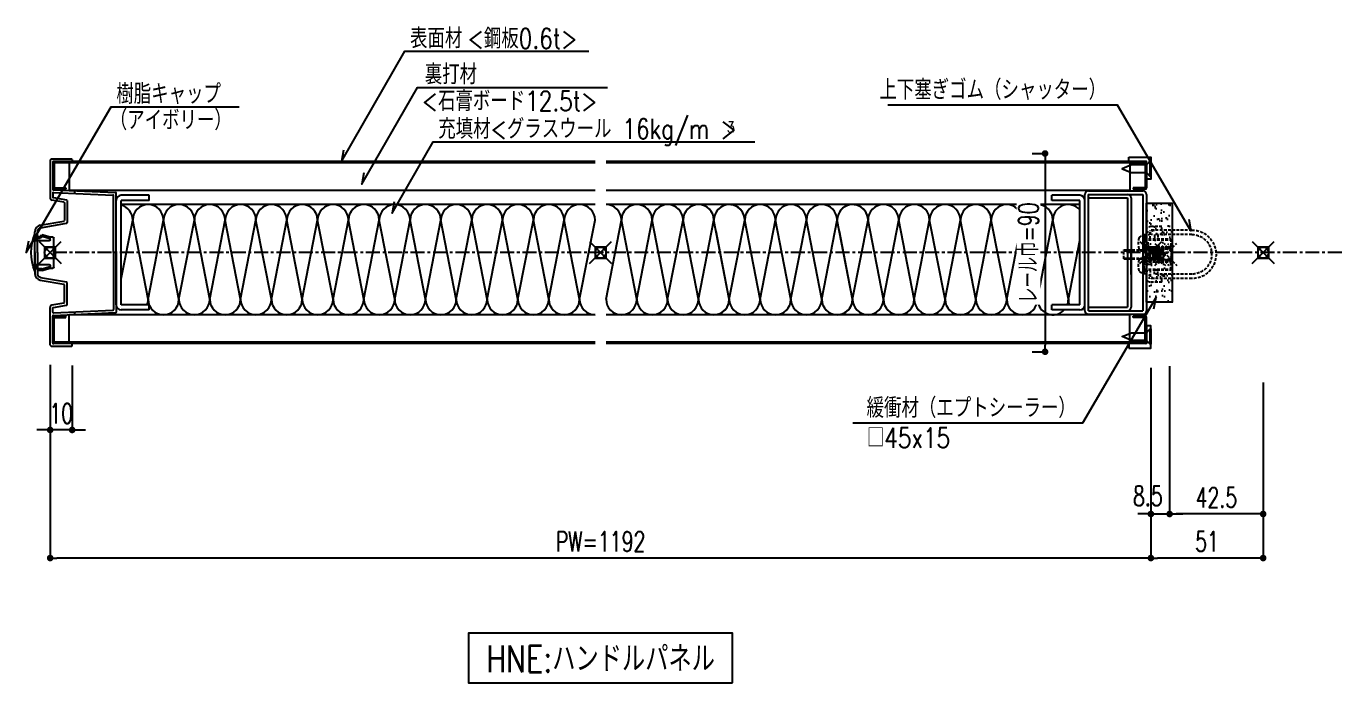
# Model space of a CAD drawing. Extents: x -275225 to 47266, y -41063 to 95295.
# Drawn here: x -222169 to -221572, y -14400 to -14102 of the extents above; entities that cross this region are included whole.
import ezdxf
from ezdxf.enums import TextEntityAlignment as Align

# ---------------------------------------------------------------- set-up
doc = ezdxf.new("R2010")
doc.units = 0
doc.header["$LTSCALE"] = 0.2
doc.header["$PDMODE"] = 99
doc.header["$PDSIZE"] = 5
doc.linetypes.add('CENTER', pattern=[50.8, 31.75, -6.35, 6.35, -6.35])
doc.linetypes.add('HIDDEN', pattern=[9.525, 6.35, -3.175])
doc.layers.add('_ポイント', color=1, linetype='Continuous', plot=False)
for name, color, linetype in [('_基準', 1, 'CENTER'), ('_文字', 3, 'Continuous'), ('_製品', 4, 'Continuous'), ('_製品寸法', 9, 'Continuous'), ('樹脂', 6, 'Continuous')]:
    doc.layers.add(name, color=color, linetype=linetype)
doc.styles.add('OKAMURA', font='SIMPLEX.shx', dxfattribs={"width": 0.7, "bigfont": 'BIGFONT.shx'})
doc.dimstyles.new('OKAMURA-003', dxfattribs={"dimscale": 3, "dimtxt": 3, "dimasz": 1, "dimexe": 0, "dimexo": 3, "dimgap": 1, "dimtad": 1, "dimdec": 3, "dimdsep": 46, "dimtxsty": 'OKAMURA', "dimblk1": 'DOT', "dimblk2": 'DOT', "dimsah": 1, "dimcen": 0, "dimclrd": 9, "dimclre": 9, "dimclrt": 3, "dimadec": 0, "dimazin": 0, "dimtfac": 1, "dimtdec": 3, "dimtix": 1, "dimtmove": 2, "dimatfit": 3, "dimldrblk": 'NONE', "dimfxl": 0, "dimtolj": 1, "dimarcsym": 0})

# ---------------------------------------------------------------- blocks, each defined once
blk = doc.blocks.new('_DOT')
at = {"color": 0, "linetype": 'ByBlock'}
blk.add_line((-0.5, 0), (-1, 0), dxfattribs=at)
at = {"color": 0, "linetype": 'ByBlock', "const_width": 0.5}
blk.add_lwpolyline([(-0.25, 0, 1), (0.25, 0, 1)], format="xyb", close=True, dxfattribs=at)
blk = doc.blocks.new('*D214')
at = {"layer": '_製品寸法', "color": 9, "lineweight": -2, "transparency": 16777216}
for p, q in [((-222158.49, -14256.13), (-222158.49, -14285.63)), ((-222148.49, -14256.33), (-222148.49, -14285.63)), ((-222161.49, -14285.63), (-222164.49, -14285.63)), ((-222148.49, -14285.63), (-222158.49, -14285.63)), ((-222145.49, -14285.63), (-222142.49, -14285.63))]:
    blk.add_line(p, q, dxfattribs=at)
at = {"layer": 'Defpoints', "color": 0, "transparency": 16777216}
for p in [(-222158.49, -14247.13), (-222148.49, -14247.33), (-222158.49, -14285.63)]:
    blk.add_point(p, dxfattribs=at)
at = {"layer": '_製品寸法', "color": 9, "lineweight": -2, "transparency": 16777216, "xscale": 3, "yscale": 3, "zscale": 3}
blk.add_blockref('_DOT', (-222158.49, -14285.63), dxfattribs=at)
at = {"layer": '_製品寸法', "color": 9, "lineweight": -2, "transparency": 16777216, "xscale": 3, "yscale": 3, "zscale": 3, "rotation": 180}
blk.add_blockref('_DOT', (-222148.49, -14285.63), dxfattribs=at)
at = {"layer": '_製品寸法', "color": 3, "transparency": 16777216, "insert": (-222153.49, -14278.13), "char_height": 9, "attachment_point": 5, "style": 'OKAMURA'}
blk.add_mtext('\\A1;10', dxfattribs=at)
blk = doc.blocks.new('_None')
blk = doc.blocks.new('*D215')
at = {"layer": '_製品寸法', "color": 9, "lineweight": -2, "transparency": 16777216}
for p, q in [((-221649.99, -14314.78), (-221649.99, -14323.78)), ((-221607.49, -14314.86), (-221607.49, -14323.78)), ((-221610.49, -14323.78), (-221646.99, -14323.78))]:
    blk.add_line(p, q, dxfattribs=at)
at = {"layer": 'Defpoints', "color": 0, "transparency": 16777216}
for p in [(-221649.99, -14323.78), (-221649.99, -14323.78), (-221607.49, -14323.86)]:
    blk.add_point(p, dxfattribs=at)
at = {"layer": '_製品寸法', "color": 9, "lineweight": -2, "transparency": 16777216, "xscale": 3, "yscale": 3, "zscale": 3, "rotation": 180}
blk.add_blockref('_DOT', (-221649.99, -14323.78), dxfattribs=at)
at = {"layer": '_製品寸法', "color": 9, "lineweight": -2, "transparency": 16777216, "xscale": 3, "yscale": 3, "zscale": 3}
blk.add_blockref('_DOT', (-221607.49, -14323.78), dxfattribs=at)
at = {"layer": '_製品寸法', "color": 3, "transparency": 16777216, "insert": (-221628.74, -14316.28), "char_height": 9, "attachment_point": 5, "style": 'OKAMURA'}
blk.add_mtext('\\A1;42.5', dxfattribs=at)
blk = doc.blocks.new('*D216')
at = {"layer": '_製品寸法', "color": 9, "lineweight": -2, "transparency": 16777216}
for p, q in [((-222158.49, -14256.63), (-222158.49, -14343.78)), ((-221658.49, -14257.43), (-221658.49, -14343.78)), ((-221661.49, -14343.78), (-222155.49, -14343.78))]:
    blk.add_line(p, q, dxfattribs=at)
at = {"layer": 'Defpoints', "color": 0, "transparency": 16777216}
for p in [(-222158.49, -14247.63), (-221658.49, -14248.43), (-222158.49, -14343.78)]:
    blk.add_point(p, dxfattribs=at)
at = {"layer": '_製品寸法', "color": 9, "lineweight": -2, "transparency": 16777216, "xscale": 3, "yscale": 3, "zscale": 3, "rotation": 180}
blk.add_blockref('_DOT', (-222158.49, -14343.78), dxfattribs=at)
at = {"layer": '_製品寸法', "color": 9, "lineweight": -2, "transparency": 16777216, "xscale": 3, "yscale": 3, "zscale": 3}
blk.add_blockref('_DOT', (-221658.49, -14343.78), dxfattribs=at)
at = {"layer": '_製品寸法', "color": 3, "transparency": 16777216, "insert": (-221908.49, -14336.28), "char_height": 9, "attachment_point": 5, "style": 'OKAMURA'}
blk.add_mtext('\\A1;PW=1192', dxfattribs=at)
blk = doc.blocks.new('*D217')
at = {"layer": '_製品寸法', "color": 9, "lineweight": -2, "transparency": 16777216}
for p, q in [((-221658.49, -14257.43), (-221658.49, -14323.78)), ((-221649.99, -14256.63), (-221649.99, -14323.78)), ((-221661.49, -14323.78), (-221664.49, -14323.78)), ((-221658.49, -14323.78), (-221649.99, -14323.78)), ((-221646.99, -14323.78), (-221643.99, -14323.78))]:
    blk.add_line(p, q, dxfattribs=at)
at = {"layer": 'Defpoints', "color": 0, "transparency": 16777216}
for p in [(-221658.49, -14248.43), (-221649.99, -14247.63), (-221649.99, -14323.78)]:
    blk.add_point(p, dxfattribs=at)
at = {"layer": '_製品寸法', "color": 9, "lineweight": -2, "transparency": 16777216, "xscale": 3, "yscale": 3, "zscale": 3}
blk.add_blockref('_DOT', (-221658.49, -14323.78), dxfattribs=at)
at = {"layer": '_製品寸法', "color": 9, "lineweight": -2, "transparency": 16777216, "xscale": 3, "yscale": 3, "zscale": 3, "rotation": 180}
blk.add_blockref('_DOT', (-221649.99, -14323.78), dxfattribs=at)
at = {"layer": '_製品寸法', "color": 3, "transparency": 16777216, "insert": (-221659.87, -14315.58), "char_height": 9, "attachment_point": 5, "style": 'OKAMURA'}
blk.add_mtext('\\A1;8.5', dxfattribs=at)
blk = doc.blocks.new('*D218')
at = {"layer": '_製品寸法', "color": 9, "lineweight": -2, "transparency": 16777216}
for p, q in [((-221658.49, -14257.43), (-221658.49, -14343.78)), ((-221607.49, -14264.13), (-221607.49, -14343.78)), ((-221610.49, -14343.78), (-221655.49, -14343.78))]:
    blk.add_line(p, q, dxfattribs=at)
at = {"layer": 'Defpoints', "color": 0, "transparency": 16777216}
for p in [(-221658.49, -14248.43), (-221607.49, -14255.13), (-221658.49, -14343.78)]:
    blk.add_point(p, dxfattribs=at)
at = {"layer": '_製品寸法', "color": 9, "lineweight": -2, "transparency": 16777216, "xscale": 3, "yscale": 3, "zscale": 3, "rotation": 180}
blk.add_blockref('_DOT', (-221658.49, -14343.78), dxfattribs=at)
at = {"layer": '_製品寸法', "color": 9, "lineweight": -2, "transparency": 16777216, "xscale": 3, "yscale": 3, "zscale": 3}
blk.add_blockref('_DOT', (-221607.49, -14343.78), dxfattribs=at)
at = {"layer": '_製品寸法', "color": 3, "transparency": 16777216, "insert": (-221632.99, -14336.28), "char_height": 9, "attachment_point": 5, "style": 'OKAMURA'}
blk.add_mtext('\\A1;51', dxfattribs=at)
blk = doc.blocks.new('樹脂')
at = {"layer": '_製品', "color": 0, "linetype": 'ByBlock'}
for p, q in [((-8.7, -6.5), (-8.7, 6.5)), ((-8.2, 7), (-7, 7)), ((-7, 7), (-3.2, 8.09)), ((-7, 6.27), (-3.2, 7.36)), ((-7, 6.27), (-7, 7)), ((-7, 5.91), (-7, 6.27)), ((-3.2, 8.09), (-3.2, 7.59)), ((-3.2, 7.59), (-2.4, 7.59)), ((-3.2, 7.59), (-3.2, 6.86)), ((-3.2, 6.86), (-2.4, 6.86)), ((-2.4, 7.59), (-2.4, 7.09)), ((-2.4, 7.09), (-0.5, 7.09)), ((-2.4, 6.36), (-2.4, 7.09)), ((-2.4, 6.36), (-0.5, 6.36)), ((-0.5, 7.09), (-0.5, 5.41)), ((0, -8.35), (0, 8.35)), ((-6.5, 5.41), (0, 5.41)), ((-7, -5.91), (-7, -6.27)), ((0, -5.41), (-6.5, -5.41)), ((-0.5, -7.09), (-0.5, -5.41)), ((-7, -7), (-8.2, -7)), ((-7, -6.27), (-7, -7)), ((-3.2, -7.36), (-7, -6.27)), ((-3.2, -8.09), (-7, -7)), ((-3.2, -7.36), (-1.6, -7.36)), ((-3.2, -8.09), (-1.6, -8.09)), ((-1.6, -7.59), (-1.6, -6.86)), ((-1.6, -6.86), (-0.8, -6.86)), ((-1.6, -7.59), (-0.8, -7.59)), ((-1.6, -8.09), (-1.6, -7.59)), ((-0.8, -7.09), (-0.8, -6.36)), ((-0.8, -6.36), (-0.5, -6.36)), ((-0.8, -7.09), (-0.5, -7.09)), ((-0.8, -7.59), (-0.8, -7.09))]:
    blk.add_line(p, q, dxfattribs=at)
for centre, radius, start, end in [((-8.2, 6.5), 0.5, 90, 180), ((-20.99, 0), 22.59, 338.30531, 21.69469), ((-6.5, 5.91), 0.5, 180, 270), ((-6.5, -5.91), 0.5, 90, 180), ((-8.2, -6.5), 0.5, 180, 270)]:
    blk.add_arc(centre, radius, start, end, dxfattribs=at)
blk = doc.blocks.new('RTHRETH56')
h = blk.add_hatch()
h.set_pattern_fill('AR-SAND', color=6, scale=0.1, style=0)
h.set_pattern_definition([(37.5, (-90212.024, 62927.7764), (-0.16000313, 4.89413237), [0, -3.8608, 0, -4.318, 0, -4.1275]), (7.5, (-90212.024, 62927.7764), (4.49523283, 7.168251), [0, -2.0828, 0, -3.4798, 0, -1.3335]), (327.5, (-90215.148, 62927.7764), (7.9099237, 0.01437185), [0, -1.27, 0, -4.572, 0, -5.969]), (317.5, (-90215.148, 62927.7764), (7.63556452, 2.22929323), [0, -0.635, 0, -2.9972, 0, -3.429])])
h.paths.add_polyline_path([(-53, 22.5), (-41.3, 22.5), (-41.3, -22.5), (-53, -22.5)])
at = {"color": 0, "linetype": 'ByBlock'}
for p, q in [((-53.6, 41.3), (-298.5, 41.3)), ((-53.6, 40.7), (-298.5, 40.7)), ((-60.5, 40.7), (-60.5, 28.2)), ((-53.6, 40.7), (-53.6, 29.4)), ((-53, 40.7), (-53, 29.4)), ((-60.5, 28.2), (-298.5, 28.2)), ((-83.3, 26), (-96, 26)), ((-96, 23.7), (-96, 26)), ((-81, -26.4), (-81, 26.4)), ((-79.43, 26.4), (-54.6, 26.4)), ((-79.4, 28), (-54.6, 28)), ((-79.4, 26.4), (-61.6, 26.4)), ((-79.4, -26.4), (-79.4, 26.4)), ((-79.4, 24.8), (-61.6, 24.8)), ((-61.6, 24.8), (-61.6, -24.8)), ((-60, 24.8), (-60, -24.8)), ((-59, 29.4), (-59, 28.8)), ((-53.6, 29.4), (-59, 29.4)), ((-53.6, 28.8), (-59, 28.8)), ((-54.6, 26.4), (-54.6, -26.4)), ((-53, 26.4), (-53, 6.5)), ((-53, 26.4), (-53, -26.4)), ((-83.3, 23.7), (-96, 23.7)), ((-83.3, -23.7), (-83.3, 23.7)), ((-81, -23.7), (-81, 23.7)), ((-60, 10), (-60, 0)), ((-60, -10), (-60, 0)), ((-83.3, -23.7), (-96, -23.7)), ((-96, -26), (-96, -23.7)), ((-60.5, -28.2), (-298.5, -28.2)), ((-83.3, -26), (-96, -26)), ((-79.4, -24.8), (-61.6, -24.8)), ((-79.4, -26.4), (-54.6, -26.4)), ((-79.4, -28), (-54.6, -28)), ((-60.5, -40.7), (-60.5, -28.2)), ((-59, -29.4), (-59, -28.8)), ((-53.6, -28.8), (-59, -28.8)), ((-53.6, -29.4), (-59, -29.4)), ((-53.6, -40.7), (-53.6, -29.4)), ((-53, -40.7), (-53, -29.4)), ((-53.6, -40.7), (-298.5, -40.7)), ((-53.6, -41.3), (-298.5, -41.3))]:
    blk.add_line(p, q, dxfattribs=at)
at = {"color": 6, "linetype": 'ByBlock'}
for p, q in [((-83.3, 21.8), (-298.5, 21.8)), ((-298.5, -21.2), (-291.5, 14.8)), ((-284.5, -21.2), (-291.5, 14.8)), ((-284.5, -21.2), (-277.5, 14.8)), ((-270.5, -21.2), (-277.5, 14.8)), ((-270.5, -21.2), (-263.5, 14.8)), ((-256.5, -21.2), (-263.5, 14.8)), ((-256.5, -21.2), (-249.5, 14.8)), ((-242.5, -21.2), (-249.5, 14.8)), ((-242.5, -21.2), (-235.5, 14.8)), ((-242.5, -21.2), (-235.5, 14.8)), ((-228.5, -21.2), (-235.5, 14.8)), ((-228.5, -21.2), (-221.5, 14.8)), ((-214.5, -21.2), (-221.5, 14.8)), ((-214.5, -21.2), (-207.5, 14.8)), ((-200.5, -21.2), (-207.5, 14.8)), ((-200.5, -21.2), (-193.5, 14.8)), ((-186.5, -21.2), (-193.5, 14.8)), ((-186.5, -21.2), (-179.5, 14.8)), ((-186.5, -21.2), (-179.5, 14.8)), ((-172.5, -21.2), (-179.5, 14.8)), ((-172.5, -21.2), (-165.5, 14.8)), ((-158.5, -21.2), (-165.5, 14.8)), ((-158.5, -21.2), (-151.5, 14.8)), ((-144.5, -21.2), (-151.5, 14.8)), ((-144.5, -21.2), (-137.5, 14.8)), ((-130.5, -21.2), (-137.5, 14.8)), ((-130.5, -21.2), (-123.5, 14.8)), ((-116.5, -21.2), (-123.5, 14.8)), ((-116.5, -21.2), (-109.5, 14.8)), ((-102.5, -21.2), (-109.5, 14.8)), ((-102.5, -21.2), (-95.5, 14.8)), ((-88.5, -21.2), (-95.5, 14.8)), ((-242.5, -21.2), (-248.5, 9.66)), ((-186.5, -21.2), (-192.5, 9.66)), ((-88.5, -21.2), (-83.3, 5.54))]:
    blk.add_line(p, q, dxfattribs=at)
at = {"color": 0, "linetype": 'ByBlock'}
for points in [[(-61, 43.3), (-51, 43.3), (-51, 33.3), (-53, 33.3), (-53, 41.3), (-61, 41.3)], [(-61, -43.3), (-51, -43.3), (-51, -33.3), (-53, -33.3), (-53, -41.3), (-61, -41.3)]]:
    blk.add_lwpolyline(points, close=True, dxfattribs=at)
at = {"color": 6, "linetype": 'ByBlock'}
for points in [[(-53.01, 36.35), (-53.01, 39.85), (-59.78, 39.85), (-64, 38.1), (-59.78, 36.35)], [(-51.26, 34.6), (-51.26, 41.6), (-53.01, 39.85), (-53.01, 36.35)], [(-51.26, 41.6), (-51.26, 34.6), (-51, 34.6), (-51, 41.6)], [(-51.26, -34.6), (-51.26, -41.6), (-53.01, -39.85), (-53.01, -36.35)], [(-51.26, -41.6), (-51.26, -34.6), (-51, -34.6), (-51, -41.6)], [(-53.01, -36.35), (-53.01, -39.85), (-59.78, -39.85), (-64, -38.1), (-59.78, -36.35)]]:
    blk.add_lwpolyline(points, close=True, dxfattribs=at)
at = {"color": 6}
blk.add_lwpolyline([(-53, 22.5), (-41.3, 22.5), (-41.3, -22.5), (-53, -22.5)], close=True, dxfattribs=at)
at = {"color": 0, "linetype": 'ByBlock'}
for centre, radius, start, end in [((-53.6, 40.7), 0.6, 0, 90), ((-83.3, 23.7), 2.3, 0, 90), ((-79.4, 26.4), 1.6, 90, 180), ((-61.6, 24.8), 1.6, 360, 90), ((-54.6, 26.4), 1.6, 360, 90), ((-53.6, 29.4), 0.6, 270, 0), ((-83.3, -23.7), 2.3, 270, 0), ((-79.4, -26.4), 1.6, 180, 270), ((-61.6, -24.8), 1.6, 270, 360), ((-54.6, -26.4), 1.6, 270, 360), ((-53.6, -29.4), 0.6, 0, 90), ((-53.6, -40.7), 0.6, 270, 0)]:
    blk.add_arc(centre, radius, start, end, dxfattribs=at)
at = {"color": 6, "linetype": 'ByBlock'}
for centre, start, end in [((-298.5, 14.8), 0, 90), ((-284.5, 14.8), 0, 180), ((-270.5, 14.8), 0, 180), ((-256.5, 14.8), 0, 180), ((-242.5, 14.8), 0, 180), ((-242.5, 14.8), 0, 148.99728), ((-228.5, 14.8), 0, 180), ((-214.5, 14.8), 0, 180), ((-200.5, 14.8), 0, 180), ((-186.5, 14.8), 0, 180), ((-186.5, 14.8), 0, 148.99728), ((-172.5, 14.8), 0, 180), ((-158.5, 14.8), 0, 180), ((-144.5, 14.8), 0, 180), ((-130.5, 14.8), 0, 180), ((-116.5, 14.8), 0, 180), ((-102.5, 14.8), 0, 180), ((-88.5, 14.8), 42.02445, 180), ((-291.5, -21.2), 180, 0), ((-277.5, -21.2), 180, 0), ((-263.5, -21.2), 180, 0), ((-249.5, -21.2), 180, 0), ((-249.5, -21.2), 278.21321, 0), ((-235.5, -21.2), 180, 0), ((-221.5, -21.2), 180, 0), ((-207.5, -21.2), 180, 0), ((-193.5, -21.2), 180, 0), ((-193.5, -21.2), 278.21321, 0), ((-179.5, -21.2), 180, 0), ((-165.5, -21.2), 180, 0), ((-151.5, -21.2), 180, 0), ((-137.5, -21.2), 180, 0), ((-123.5, -21.2), 180, 0), ((-109.5, -21.2), 180, 0), ((-95.5, -21.2), 180, 316.70823), ((-95.5, -21.2), 339.0752, 0), ((-81.5, -21.2), 180, 200.9248)]:
    blk.add_arc(centre, 7, start, end, dxfattribs=at)
at = {"layer": '_ポイント'}
for p in [(-551, 0), (-301, 0), (-51, 0), (0, 0)]:
    blk.add_point(p, dxfattribs=at)
at = {"layer": '_基準'}
blk.add_line((35.67, 0), (-551, 0), dxfattribs=at)
at = {"layer": '_製品'}
for p, q in [((-551, 42), (-550.5, 42.5)), ((-551, 42), (-551, 24.84)), ((-550.5, 42.5), (-541.3, 42.5)), ((-541, 42.2), (-541, 41.6)), ((-549.8, 41), (-549.8, 28.8)), ((-549.8, 40.7), (-549.8, 29.4)), ((-541.3, 41.3), (-549.5, 41.3)), ((-303.5, 41.3), (-549.2, 41.3)), ((-303.5, 40.7), (-549.2, 40.7)), ((-549.2, 40.7), (-549.2, 29.4)), ((-542.3, 40.7), (-542.3, 28.2)), ((-549.8, 27), (-549.8, 25.26)), ((-549.55, 24.96), (-543.55, 23.9)), ((-549.51, 28.5), (-521.29, 27.26)), ((-549.49, 27.3), (-522.49, 26.11)), ((-549.2, 29.4), (-543.8, 29.4)), ((-549.2, 28.8), (-543.8, 28.8)), ((-543.8, 29.4), (-543.8, 28.8)), ((-303.5, 28.2), (-542.3, 28.2)), ((-540, 28.08), (-540, 26.88)), ((-522.2, 0), (-522.2, 25.81)), ((-521, 0.3), (-521, 26.96)), ((-506, 26), (-518.7, 26)), ((-506, 23.7), (-506, 26)), ((-544.75, 22.89), (-550.17, 23.85)), ((-544.5, 22.7), (-544.5, 14.63)), ((-543.3, 23.61), (-543.3, 13.63)), ((-521, -23.7), (-521, 23.7)), ((-506, 23.7), (-518.7, 23.7)), ((-518.7, -23.7), (-518.7, 23.7)), ((-555.52, 12.44), (-544.75, 14.34)), ((-555.31, 11.26), (-543.55, 13.33)), ((-558, 0.3), (-558, 9.48)), ((-556.8, 0), (-556.8, 9.48)), ((-557.7, 0), (-558, 0.3)), ((-557.7, 0), (-558, -0.3)), ((-556.8, 0), (-556.8, -9.48)), ((-522.2, 0), (-522.2, -25.81)), ((-521, 0.3), (-521.3, 0)), ((-558, -0.3), (-558, -9.48)), ((-521, -0.3), (-521.3, 0)), ((-521, -0.3), (-521, -26.96)), ((-555.31, -11.26), (-543.55, -13.33)), ((-555.52, -12.44), (-544.75, -14.34)), ((-544.5, -22.7), (-544.5, -14.63)), ((-543.3, -23.61), (-543.3, -13.63)), ((-544.75, -22.89), (-550.17, -23.85)), ((-506, -23.7), (-518.7, -23.7)), ((-506, -26), (-506, -23.7)), ((-551, -42), (-551, -24.84)), ((-549.8, -27), (-549.8, -25.26)), ((-549.8, -41), (-549.8, -28.8)), ((-549.8, -40.7), (-549.8, -29.4)), ((-549.55, -24.96), (-543.55, -23.9)), ((-549.51, -28.5), (-521.29, -27.26)), ((-549.49, -27.3), (-522.49, -26.11)), ((-549.2, -28.8), (-543.8, -28.8)), ((-549.2, -40.7), (-549.2, -29.4)), ((-549.2, -29.4), (-543.8, -29.4)), ((-543.8, -29.4), (-543.8, -28.8)), ((-303.5, -28.2), (-542.3, -28.2)), ((-542.3, -40.7), (-542.3, -28.2)), ((-540, -26.88), (-540, -28.08)), ((-506, -26), (-518.7, -26)), ((-541.3, -41.3), (-549.5, -41.3)), ((-303.5, -40.7), (-549.2, -40.7)), ((-303.5, -41.3), (-549.2, -41.3)), ((-541, -42.2), (-541, -41.6)), ((-551, -42), (-550.5, -42.5)), ((-550.5, -42.5), (-541.3, -42.5))]:
    blk.add_line(p, q, dxfattribs=at)
at = {"layer": '_製品', "color": 6}
for p, q in [((-303.5, 21.8), (-518.7, 21.8)), ((-518.7, -11.94), (-513.5, 14.8)), ((-506.5, -21.2), (-513.5, 14.8)), ((-506.5, -21.2), (-499.5, 14.8)), ((-492.5, -21.2), (-499.5, 14.8)), ((-492.5, -21.2), (-485.5, 14.8)), ((-478.5, -21.2), (-485.5, 14.8)), ((-478.5, -21.2), (-471.5, 14.8)), ((-464.5, -21.2), (-471.5, 14.8)), ((-464.5, -21.2), (-457.5, 14.8)), ((-450.5, -21.2), (-457.5, 14.8)), ((-450.5, -21.2), (-443.5, 14.8)), ((-436.5, -21.2), (-443.5, 14.8)), ((-436.5, -21.2), (-429.5, 14.8)), ((-422.5, -21.2), (-429.5, 14.8)), ((-422.5, -21.2), (-415.5, 14.8)), ((-408.5, -21.2), (-415.5, 14.8)), ((-408.5, -21.2), (-401.5, 14.8)), ((-394.5, -21.2), (-401.5, 14.8)), ((-394.5, -21.2), (-387.5, 14.8)), ((-380.5, -21.2), (-387.5, 14.8)), ((-380.5, -21.2), (-373.5, 14.8)), ((-366.5, -21.2), (-373.5, 14.8)), ((-366.5, -21.2), (-359.5, 14.8)), ((-352.5, -21.2), (-359.5, 14.8)), ((-352.5, -21.2), (-345.5, 14.8)), ((-338.5, -21.2), (-345.5, 14.8)), ((-338.5, -21.2), (-331.5, 14.8)), ((-324.5, -21.2), (-331.5, 14.8)), ((-324.5, -21.2), (-317.5, 14.8)), ((-310.5, -21.2), (-317.5, 14.8)), ((-310.5, -21.2), (-303.5, 14.8))]:
    blk.add_line(p, q, dxfattribs=at)
at = {"layer": '_製品'}
for centre, radius, start, end in [((-541.3, 42.2), 0.3, 0, 90), ((-549.5, 41), 0.3, 90, 179.9998), ((-549.2, 40.7), 0.6, 90, 180), ((-541.3, 41.6), 0.3, 270, 0), ((-550, 24.84), 1, 180, 260.00028), ((-549.2, 29.4), 0.6, 180, 270), ((-549.5, 28.8), 0.3, 179.99979, 267.49199), ((-549.5, 27), 0.3, 87.49199, 179.99992), ((-549.5, 25.26), 0.3, 179.99987, 259.99995), ((-543.6, 23.61), 0.3, 0, 79.99995), ((-522.5, 25.81), 0.3, 0, 87.49199), ((-521.3, 26.96), 0.3, 359.99994, 87.49199), ((-518.7, 23.7), 2.3, 90, 180), ((-544.8, 22.6), 0.3, 0, 79.99677), ((-555, 9.48), 3, 99.99996, 179.99999), ((-544.8, 14.63), 0.3, 280.00348, 359.99966), ((-543.6, 13.63), 0.3, 280.00007, 0), ((-555, 9.48), 1.8, 99.99996, 179.99999), ((-555, -9.48), 3, 180.00001, 260.00004), ((-555, -9.48), 1.8, 180.00001, 260.00004), ((-544.8, -14.63), 0.3, 0.00034, 79.99652), ((-543.6, -13.63), 0.3, 0, 79.99993), ((-550, -24.84), 1, 99.99972, 180), ((-544.8, -22.6), 0.3, 280.00323, 0), ((-543.6, -23.61), 0.3, 280.00005, 0), ((-518.7, -23.7), 2.3, 180, 270), ((-549.5, -25.26), 0.3, 100.00005, 180.00013), ((-549.5, -27), 0.3, 180.00008, 272.50801), ((-549.5, -28.8), 0.3, 92.50801, 180.00021), ((-549.2, -29.4), 0.6, 90, 180), ((-522.5, -25.81), 0.3, 272.50801, 0), ((-521.3, -26.96), 0.3, 272.50801, 0.00006), ((-549.2, -40.7), 0.6, 180, 270), ((-549.5, -41), 0.3, 180.0002, 270), ((-541.3, -41.6), 0.3, 0, 90), ((-541.3, -42.2), 0.3, 270, 0)]:
    blk.add_arc(centre, radius, start, end, dxfattribs=at)
at = {"layer": '_製品', "color": 6}
for centre, start, end in [((-520.5, 14.8), 0, 75.09923), ((-506.5, 14.8), 0, 180), ((-492.5, 14.8), 0, 180), ((-478.5, 14.8), 0, 180), ((-464.5, 14.8), 0, 180), ((-450.5, 14.8), 0, 180), ((-436.5, 14.8), 0, 180), ((-422.5, 14.8), 0, 180), ((-408.5, 14.8), 0, 180), ((-394.5, 14.8), 0, 180), ((-380.5, 14.8), 0, 180), ((-366.5, 14.8), 0, 180), ((-352.5, 14.8), 0, 180), ((-338.5, 14.8), 0, 180), ((-324.5, 14.8), 0, 180), ((-310.5, 14.8), 0, 180), ((-513.5, -21.2), 339.0752, 0), ((-499.5, -21.2), 180, 0), ((-485.5, -21.2), 180, 0), ((-471.5, -21.2), 180, 0), ((-457.5, -21.2), 180, 0), ((-443.5, -21.2), 180, 0), ((-429.5, -21.2), 180, 0), ((-415.5, -21.2), 180, 0), ((-401.5, -21.2), 180, 0), ((-387.5, -21.2), 180, 0), ((-373.5, -21.2), 180, 0), ((-359.5, -21.2), 180, 0), ((-345.5, -21.2), 180, 0), ((-331.5, -21.2), 180, 0), ((-317.5, -21.2), 180, 0), ((-303.5, -21.2), 180, 270)]:
    blk.add_arc(centre, 7, start, end, dxfattribs=at)
at = {"layer": '樹脂', "extrusion": (0, 0, -1), "zscale": -1}
blk.add_blockref('樹脂', (558, 0), dxfattribs=at)
blk = doc.blocks.new('*D219')
at = {"layer": '_製品寸法', "color": 9, "lineweight": -2, "transparency": 16777216}
for p, q in [((-221712.47, -14160.13), (-221706.56, -14160.13)), ((-221706.56, -14163.13), (-221706.56, -14247.13)), ((-221712.47, -14250.13), (-221706.56, -14250.13))]:
    blk.add_line(p, q, dxfattribs=at)
at = {"layer": 'Defpoints', "color": 0, "transparency": 16777216}
for p in [(-221703.47, -14160.13), (-221706.56, -14250.13), (-221703.47, -14250.13)]:
    blk.add_point(p, dxfattribs=at)
at = {"layer": '_製品寸法', "color": 9, "lineweight": -2, "transparency": 16777216, "xscale": 3, "yscale": 3, "zscale": 3}
for p, rotation in [((-221706.56, -14160.13), 90), ((-221706.56, -14250.13), 270)]:
    blk.add_blockref('_DOT', p, dxfattribs=dict(at, rotation=rotation))
at = {"layer": '_製品寸法', "color": 3, "transparency": 16777216, "insert": (-221714.06, -14205.13), "char_height": 9, "attachment_point": 5, "rotation": 90, "style": 'OKAMURA', "bg_fill": 3, "box_fill_scale": 1.1, "bg_fill_color": 256, "bg_fill_true_color": 13158600, "bg_fill_transparency": 0}
blk.add_mtext('\\A1;レール巾=90', dxfattribs=at)
blk = doc.blocks.new('A$C22CC3D04')
at = {"layer": '_製品', "color": 5, "linetype": 'HIDDEN'}
for p, q in [((-5.600246, 55.100005), (-0.200252, 55.100006)), ((-5.600246, 53.499999), (-5.600246, 55.100005)), ((-19.200262, 53.500021), (-0.200252, 53.5)), ((-19.200262, 51.500021), (-2.200252, 51.5)), ((2.399724, 49.499992), (-9.600276, 49.49999)), ((-9.600276, 49.49999), (-9.600275, 45.49999)), ((2.399724, 49.150017), (-9.600276, 49.150015)), ((-3.800252, 51.5), (-3.800251, 49.5)), ((-2.200252, 51.5), (-2.200252, 49.5)), ((-0.200252, 49.5), (-0.200252, 53.5)), ((1.399724, 51.300003), (2.399724, 51.300003)), ((1.399755, 49.5), (1.399754, 53.5)), ((2.399725, 43.699997), (2.399724, 51.300003)), ((2.399724, 50.999992), (3.51917, 50.90197)), ((2.399724, 50.999992), (3.51917, 50.90197)), ((2.399724, 50.999992), (2.399725, 43.999992)), ((2.399724, 45.849968), (-9.600275, 45.849966)), ((2.399724, 45.499993), (-9.600275, 45.49999)), ((-4.300251, 46.499999), (-3.992145, 46.499999)), ((-4.300251, 38.5), (-4.300251, 46.499999)), ((-2.000247, 44.499999), (-3.992145, 46.499999)), ((-3.992145, 38.5), (-3.992145, 46.499999)), ((-3.80025, 39.50003), (-3.800251, 45.5)), ((-2.20025, 39.50003), (-2.200251, 45.5)), ((11.699749, 44.499999), (-2.000247, 44.499999)), ((-2.000247, 40.499999), (-2.000247, 44.499999)), ((11.699749, 44.150024), (-2.000247, 44.150024)), ((-0.20025, 39.5), (-0.200251, 45.5)), ((1.399725, 43.699997), (2.399725, 43.699997)), ((1.399755, 39.5), (1.399755, 45.5)), ((2.399725, 43.999992), (3.519171, 44.098015)), ((2.399725, 43.999992), (3.519171, 44.098015)), ((11.699749, 40.499999), (11.699749, 44.499999)), ((2.399725, 39.499993), (-9.600275, 39.49999)), ((-9.600274, 35.49999), (-9.600275, 39.49999)), ((2.399725, 39.150017), (-9.600275, 39.150015)), ((2.399726, 35.849968), (-9.600274, 35.849966)), ((-4.300251, 38.5), (-4.00008, 38.5)), ((-4.00008, 38.5), (-2.000247, 40.499999)), ((11.699749, 40.849975), (-2.000247, 40.849975)), ((11.699749, 40.499999), (-2.000247, 40.499999)), ((1.399725, 41.300003), (2.399725, 41.300003)), ((2.399726, 33.699997), (2.399725, 41.300003)), ((2.399725, 40.999992), (3.519171, 40.90197)), ((2.399725, 33.999992), (2.399726, 40.999992)), ((2.399726, 40.999992), (3.519172, 40.90197)), ((-19.200262, 33.500021), (-2.200249, 33.5)), ((-19.200262, 31.500021), (-0.200249, 31.5)), ((2.399726, 35.499992), (-9.600274, 35.49999)), ((-5.600258, 29.899993), (-5.600258, 31.499999)), ((-5.600258, 29.899993), (-0.200249, 29.899994)), ((-3.80025, 33.5), (-3.80025, 35.5)), ((-2.200249, 33.5), (-2.20025, 35.5)), ((-0.20025, 35.5), (-0.200249, 31.5)), ((1.999752, 35), (0.799755, 35)), ((1.399726, 33.699997), (2.399726, 33.699997)), ((1.399755, 35.5), (1.399757, 31.5)), ((2.399725, 33.999992), (3.519171, 34.098015)), ((2.399726, 33.999992), (3.519172, 34.098015))]:
    blk.add_line(p, q, dxfattribs=at)
for centre, radius, start, end in [((-0.200252, 53.5), 1.6, 0, 90), ((-19.200262, 42.499997), 11, 90, 270), ((-19.200262, 42.499997), 9, 90, 270), ((-2.200252, 51.5), 2, 0, 90), ((3.405843, 49.607049), 1.299999, 15.880188, 84.998886), ((-4.000269, 47.499992), 9.000009, 344.119385, 15.880646), ((3.405859, 45.392937), 1.300007, 275.000427, 344.119904), ((3.405859, 39.607048), 1.300007, 15.880066, 84.999542), ((-4.000268, 37.499992), 9.000009, 344.119354, 15.880615), ((-2.200249, 33.5), 2, 270, 0), ((-0.200249, 31.5), 1.6, 270, 0), ((3.405845, 35.392937), 1.299999, 275.001099, 344.119797)]:
    blk.add_arc(centre, radius, start, end, dxfattribs=at)
for p in [(-7.400257, 42.5), (-3.800251, 42.5), (-2.200249, 42.5)]:
    blk.add_point(p, dxfattribs=at)

msp = doc.modelspace()

# ---------------------------------------------------------------- linework, layer by layer
at = {"layer": '_文字', "color": 9}
for points in [[(-222025.1994, -14158.5905), (-222026.1233, -14163.8306), (-221997.3298, -14113.7647), (-221913.7344, -14113.7647)], [(-222015.9356, -14168.8911), (-222016.8595, -14174.1312), (-221991.5615, -14130.1148), (-221905.3766, -14130.1148)], [(-222168.3963, -14199.8905), (-222169.3203, -14205.1306), (-222130.7494, -14139.0223), (-222072.6493, -14139.0223)], [(-222002.2697, -14182.049), (-222003.1935, -14187.2885), (-221984.476, -14154.8691), (-221838.337, -14154.8691)]]:
    msp.add_lwpolyline(points, dxfattribs=at)
at = {"layer": '_文字'}
msp.add_lwpolyline([(-221848.4913, -14400.348), (-221848.4913, -14377.848), (-221968.4913, -14377.848), (-221968.4913, -14400.348)], close=True, dxfattribs=at)
msp.add_lwpolyline([(-221848.4913, -14400.348), (-221848.4913, -14377.848), (-221968.4913, -14377.848), (-221968.4913, -14400.348)], close=True, dxfattribs=at)

# ---------------------------------------------------------------- block references
at = {"layer": '_製品'}
msp.add_blockref('RTHRETH56', (-221607.4925, -14205.1306), dxfattribs=at)
at = {"layer": '_製品寸法', "xscale": -1}
msp.add_blockref('A$C22CC3D04', (-221659.0927, -14248.4306), dxfattribs=at)

# ---------------------------------------------------------------- texts
at = {"layer": '_文字', "style": 'OKAMURA', "width": 0.8}
for s, height, p in [('表面材 ', 9, (-221995.0166, -14112.3496)), ('<鋼板0.6t> ', 9, (-221968.8654, -14112.4632)), ('裏打材 ', 9, (-221988.323, -14128.7275)), ('樹脂キャップ', 9, (-222128.4362, -14137.6072)), ('上下塞ぎゴム（シャッター）', 9, (-221781.803, -14135.7009)), ('<石膏ボード12.5t> ', 9, (-221989.7109, -14140.8003)), ('（アイボリー）', 9, (-222131.405, -14149.4775)), ('充填材<グラスウール 16kg/m > ', 9, (-221982.1906, -14153.454)), ('3', 5, (-221851.0177, -14150.6428)), ('緩衝材（エプトシーラー）', 9, (-221787.6326, -14280.1003)), ('□45x15', 9, (-221787.5204, -14293.6767))]:
    msp.add_text(s, height=height, dxfattribs=at).set_placement(p)
msp.add_text('HNE:ハンドルパネル', height=12, dxfattribs=at).set_placement((-221908.4913, -14389.098), align=Align.MIDDLE)

# ---------------------------------------------------------------- dimensions: what is measured, and where the dimension line sits
at = {"layer": '_製品寸法'}
for base, p1, p2, picture, middle in [((-222158.4925, -14285.6305), (-222148.4925, -14247.3306), (-222158.4925, -14247.1306), '*D214', (-222153.4925, -14278.1305)), ((-221658.4925, -14343.7836), (-221607.4925, -14255.1306), (-221658.4925, -14248.4306), '*D218', (-221632.9925, -14336.2836)), ((-221649.9925, -14323.7836), (-221607.4925, -14323.8644), (-221649.9925, -14323.7836), '*D215', (-221628.7425, -14316.2836))]:
    dim = msp.add_linear_dim(base=base, p1=p1, p2=p2, angle=180, dimstyle='OKAMURA-003', dxfattribs=at)
    dim.commit()
    dim.dimension.update_dxf_attribs({"geometry": picture, "text_midpoint": middle})
dim = msp.add_linear_dim(base=(-222158.4925, -14343.7836), p1=(-221658.4925, -14248.4306), p2=(-222158.4925, -14247.6306), text='PW=1192', dimstyle='OKAMURA-003', dxfattribs=at)
dim.commit()
dim.dimension.update_dxf_attribs({"geometry": '*D216', "text_midpoint": (-221908.4925, -14336.2836)})
dim = msp.add_linear_dim(base=(-221649.9925, -14323.7836), p1=(-221658.4925, -14248.4306), p2=(-221649.9925, -14247.6306), angle=180, dimstyle='OKAMURA-003', dxfattribs=at)
dim.commit()
dim.dimension.update_dxf_attribs({"geometry": '*D217', "text_midpoint": (-221659.8662, -14315.5802), "dimtype": 160})

# ---------------------------------------------------------------- next in the draw order: dimensions: what is measured, and where the dimension line sits
dim = msp.add_linear_dim(base=(-221706.5576, -14250.1306), p1=(-221703.4737, -14160.1306), p2=(-221703.4737, -14250.1306), angle=90, text='レール巾=<>', dimstyle='OKAMURA-003', override={"dimtfill": 1}, dxfattribs=at)
dim.commit()
dim.dimension.update_dxf_attribs({"geometry": '*D219', "text_midpoint": (-221714.0576, -14205.1306)})

# ---------------------------------------------------------------- next in the draw order: linework, layer by layer
at = {"layer": '_文字', "color": 9}
for points in [[(-221641.2795, -14189.9872), (-221640.3556, -14195.2272), (-221673.6259, -14138.2037), (-221777.9273, -14138.2037)], [(-221657.095, -14230.615), (-221656.1711, -14225.3749), (-221689.5609, -14282.6031), (-221793.8622, -14282.6031)]]:
    msp.add_lwpolyline(points, dxfattribs=at)

doc.saveas('drawing.dxf')
